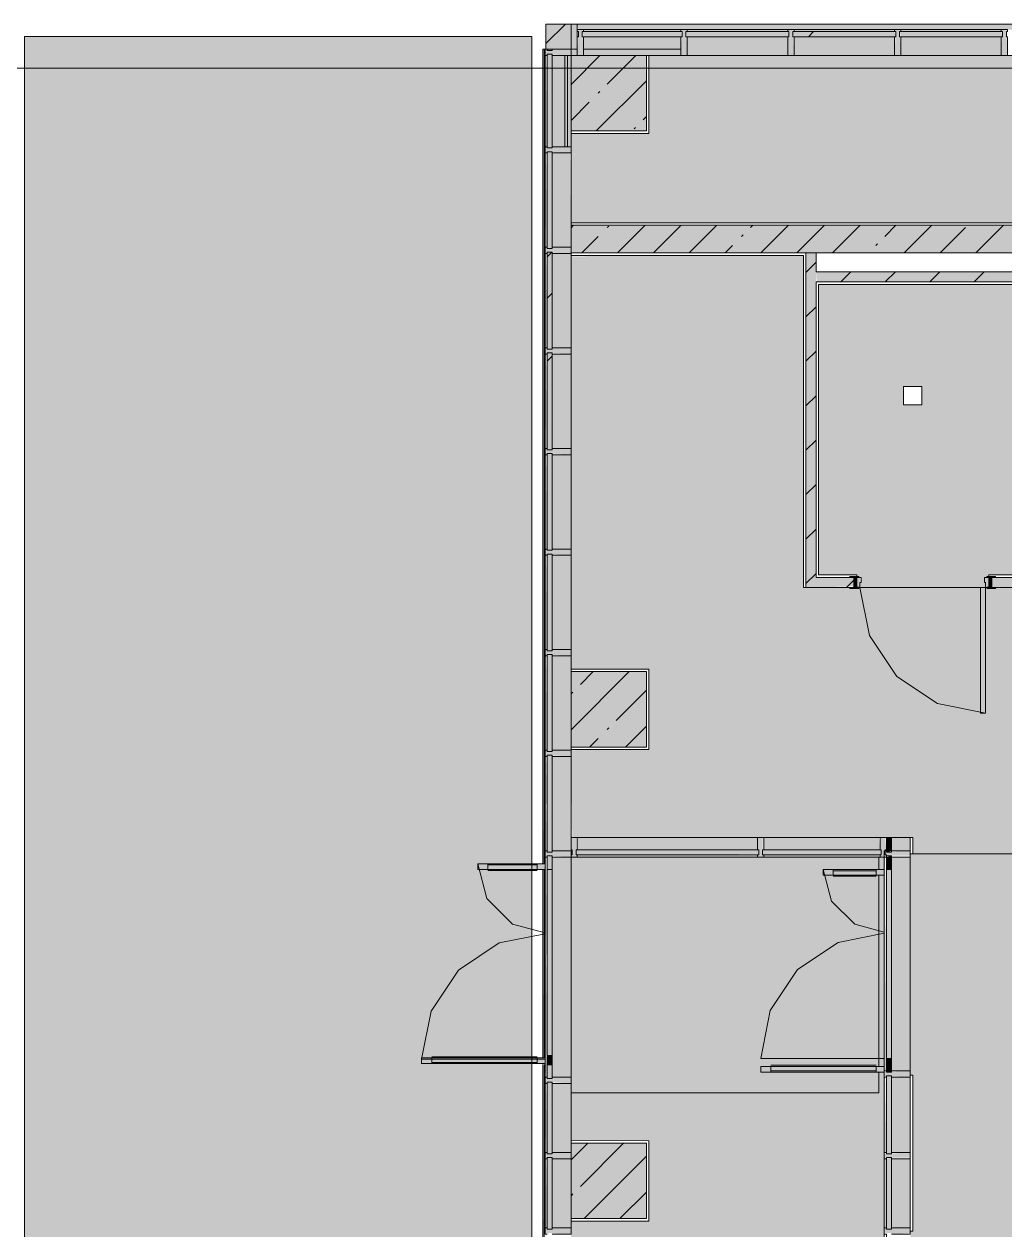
# Model space of a CAD drawing. Header units: millimetres. Extents: x -3817 to 677485, y -22715 to 103890.
# Drawn here: x 2258.9 to 2320.3, y -19464 to -19388.5 of the extents above; entities that cross this region are included whole.
import ezdxf

# ---------------------------------------------------------------- set-up
doc = ezdxf.new("R2010")
doc.units = ezdxf.units.MM
doc.layers.add('PDF _Геометрия', color=7, linetype='Continuous', true_color=0x1d1d1d)
doc.layers.add('PDF _Сплошная заливка', color=7, linetype='Continuous', true_color=0xffffff)

msp = doc.modelspace()

# ---------------------------------------------------------------- hatches: boundary and pattern name
at = {"layer": 'PDF _Сплошная заливка', "transparency": 33554559}
for points in [[(2291.973, -19390.101), (2293.145, -19390.101), (2293.145, -19388.526), (2291.57, -19388.526), (2291.579, -19390.101), (2291.964, -19390.101)], [(2293.932, -19390.495), (2293.854, -19388.865), (2293.539, -19388.865), (2293.617, -19388.999), (2293.539, -19390.495)], [(2300.113, -19389.314), (2300.034, -19388.999), (2293.854, -19388.999), (2293.932, -19389.314), (2300.034, -19389.314)], [(2300.034, -19390.495), (2300.428, -19390.495), (2300.349, -19388.865), (2300.034, -19388.865), (2300.113, -19388.999), (2300.034, -19390.101)], [(2306.727, -19389.314), (2306.806, -19389.314), (2306.727, -19388.999), (2300.349, -19388.999), (2300.428, -19389.314)], [(2306.727, -19390.495), (2307.121, -19390.495), (2307.042, -19388.865), (2306.727, -19388.865), (2306.806, -19388.999), (2306.727, -19390.101)], [(2307.338, -19389.314), (2313.498, -19389.314), (2313.42, -19388.999), (2307.042, -19388.999), (2307.121, -19389.314)], [(2313.813, -19390.495), (2313.735, -19388.865), (2313.42, -19388.865), (2313.498, -19388.999), (2313.42, -19390.495)], [(2320.112, -19389.314), (2320.191, -19389.314), (2320.112, -19388.999), (2313.735, -19388.999), (2313.813, -19389.314)], [(2320.112, -19390.495), (2320.506, -19390.495), (2320.427, -19388.865), (2320.112, -19388.865), (2320.191, -19388.999), (2320.112, -19390.101)], [(2300.034, -19390.101), (2300.034, -19389.314), (2293.932, -19389.344), (2293.932, -19390.101), (2299.206, -19390.101)], [(2292.917, -19390.494), (2293.154, -19390.494), (2293.139, -19390.101), (2291.524, -19390.1), (2291.579, -19390.461), (2291.776, -19390.415), (2292.76, -19390.494)], [(2291.579, -19396.202), (2291.658, -19396.202), (2291.579, -19390.494), (2291.524, -19390.494), (2291.524, -19396.202)], [(2291.776, -19396.281), (2291.973, -19396.202), (2291.964, -19390.415), (2291.658, -19390.415), (2291.658, -19396.281)], [(2292.721, -19396.202), (2292.76, -19396.202), (2292.721, -19390.494), (2291.973, -19390.494), (2291.973, -19396.202)], [(2292.76, -19396.202), (2292.917, -19396.202), (2292.917, -19390.494), (2292.76, -19390.494), (2292.76, -19395.376)], [(2368.969, -19409.707), (2368.969, -19400.481), (2366.537, -19399.077), (2366.695, -19398.804), (2368.969, -19400.117), (2368.969, -19390.495), (2337.632, -19390.495), (2337.632, -19395.219), (2332.907, -19395.219), (2332.907, -19390.495), (2298.027, -19390.495), (2298.027, -19395.376), (2293.145, -19395.376), (2293.154, -19400.967), (2337.632, -19400.967), (2337.632, -19409.707), (2368.024, -19409.707)], [(2292.76, -19396.596), (2293.154, -19396.596), (2293.092, -19396.202), (2291.524, -19396.202), (2291.579, -19396.563), (2291.776, -19396.517), (2292.721, -19396.596)], [(2291.973, -19402.58), (2291.964, -19396.517), (2291.658, -19396.517), (2291.658, -19402.58), (2291.964, -19402.58)], [(2307.711, -19402.856), (2337.632, -19402.856), (2337.632, -19401.124), (2293.145, -19401.124), (2293.145, -19402.856), (2307.338, -19402.856)], [(2292.721, -19402.895), (2293.145, -19402.856), (2293.145, -19402.501), (2291.524, -19402.501), (2291.579, -19402.862), (2291.776, -19402.816), (2291.973, -19402.895)], [(2291.973, -19408.879), (2291.964, -19402.816), (2291.658, -19402.816), (2291.658, -19408.879), (2291.964, -19408.879)], [(2329.364, -19440.493), (2331.175, -19440.493), (2331.175, -19423.803), (2319.128, -19423.803), (2319.128, -19431.677), (2318.813, -19431.677), (2318.813, -19423.803), (2307.711, -19423.803), (2307.711, -19403.014), (2293.154, -19403.061), (2293.154, -19428.918), (2298.027, -19428.918), (2298.027, -19433.958), (2293.154, -19433.996), (2293.224, -19439.454), (2314.561, -19439.454), (2314.561, -19440.493), (2327.951, -19440.493)], [(2323.601, -19404.667), (2327.947, -19404.667), (2327.947, -19404.037), (2308.499, -19404.037), (2308.545, -19404.667), (2315.136, -19404.667)], [(2291.524, -19409.194), (2291.776, -19409.115), (2293.154, -19409.194), (2293.145, -19408.8), (2291.524, -19408.8)], [(2291.964, -19415.178), (2291.973, -19415.099), (2291.964, -19409.115), (2291.658, -19409.115), (2291.658, -19415.178), (2291.776, -19415.178)], [(2291.524, -19415.493), (2291.776, -19415.414), (2293.154, -19415.493), (2293.145, -19415.099), (2291.524, -19415.099)], [(2291.658, -19421.477), (2291.973, -19421.477), (2291.964, -19415.414), (2291.658, -19415.414), (2291.658, -19420.274)], [(2291.524, -19421.792), (2291.776, -19421.713), (2293.154, -19421.792), (2293.145, -19421.398), (2291.524, -19421.398)], [(2291.964, -19427.776), (2291.973, -19427.776), (2291.964, -19421.713), (2291.658, -19421.713), (2291.658, -19427.776), (2291.776, -19427.776)], [(2291.524, -19428.091), (2291.776, -19428.012), (2293.154, -19428.091), (2293.145, -19427.697), (2291.524, -19427.697)], [(2291.658, -19434.075), (2291.973, -19434.075), (2291.964, -19428.012), (2291.658, -19428.012), (2291.658, -19428.623)], [(2297.869, -19433.8), (2297.869, -19429.076), (2293.145, -19429.076), (2293.145, -19433.8), (2295.856, -19433.8)], [(2291.524, -19434.39), (2291.776, -19434.311), (2293.154, -19434.39), (2293.145, -19433.996), (2291.524, -19433.996)], [(2291.658, -19440.374), (2291.973, -19440.374), (2291.964, -19434.311), (2291.658, -19434.311), (2291.658, -19436.972)], [(2293.46, -19440.69), (2293.539, -19440.69), (2293.46, -19440.493), (2293.46, -19439.454), (2293.145, -19439.454), (2293.154, -19440.69)], [(2295.52, -19440.241), (2304.837, -19440.241), (2304.837, -19439.454), (2293.539, -19439.454), (2293.539, -19440.241), (2295.14, -19440.241)], [(2304.916, -19440.69), (2305.231, -19440.69), (2305.152, -19440.493), (2305.152, -19439.454), (2304.837, -19439.454), (2304.837, -19440.69)], [(2307.711, -19440.241), (2312.514, -19440.241), (2312.441, -19439.454), (2305.231, -19439.454), (2305.231, -19440.241), (2307.338, -19440.241)], [(2313.036, -19440.375), (2313.223, -19440.296), (2313.223, -19439.454), (2312.908, -19439.454), (2312.908, -19440.375)], [(2293.154, -19440.689), (2293.145, -19440.295), (2291.524, -19440.295), (2291.579, -19440.656), (2291.776, -19440.61), (2293.145, -19440.689)], [(2299.206, -19440.556), (2304.916, -19440.493), (2304.837, -19440.241), (2293.46, -19440.241), (2293.46, -19440.556), (2295.504, -19440.556)], [(2295.14, -19440.69), (2304.837, -19440.69), (2304.837, -19440.556), (2293.539, -19440.556), (2293.539, -19440.69)], [(2312.441, -19440.556), (2312.593, -19440.493), (2312.514, -19440.241), (2305.152, -19440.241), (2305.152, -19440.556), (2312.36, -19440.556)], [(2312.774, -19440.69), (2312.874, -19440.631), (2312.908, -19440.611), (2314.404, -19440.611), (2314.404, -19440.296), (2312.829, -19440.375), (2312.774, -19440.556)], [(2312.774, -19483.483), (2312.774, -19477.775), (2308.971, -19477.696), (2308.971, -19477.421), (2312.774, -19477.421), (2312.774, -19465.437), (2305.003, -19465.437), (2305.003, -19465.083), (2312.774, -19465.083), (2312.774, -19454.154), (2305.034, -19454.154), (2305.034, -19453.8), (2312.774, -19453.8), (2312.774, -19441.816), (2308.94, -19441.816), (2308.94, -19441.461), (2312.774, -19441.461), (2312.774, -19440.69), (2293.154, -19440.722), (2297.202, -19455.453), (2293.154, -19455.453), (2293.154, -19458.442), (2298.027, -19458.451), (2298.027, -19463.484), (2293.154, -19463.484), (2293.154, -19464.075), (2297.882, -19464.075), (2294.231, -19479.035), (2293.154, -19479.035), (2293.145, -19483.483), (2307.338, -19483.483)], [(2314.404, -19454.469), (2314.404, -19454.075), (2312.774, -19454.154), (2312.829, -19454.436), (2312.908, -19454.39), (2314.363, -19454.469)], [(2291.524, -19454.862), (2291.776, -19454.783), (2293.154, -19454.862), (2293.145, -19454.468), (2291.524, -19454.468)], [(2291.964, -19459.271), (2291.973, -19459.192), (2291.964, -19454.783), (2291.658, -19454.783), (2291.658, -19459.271), (2291.776, -19459.271)], [(2297.869, -19463.327), (2297.869, -19458.602), (2293.145, -19458.602), (2293.145, -19463.327), (2294.316, -19463.327)], [(2292.721, -19459.586), (2293.145, -19459.585), (2293.145, -19459.192), (2291.524, -19459.192), (2291.579, -19459.553), (2291.776, -19459.507), (2291.973, -19459.586)], [(2312.774, -19459.587), (2312.908, -19459.508), (2314.404, -19459.508), (2314.404, -19459.193), (2312.774, -19459.272), (2312.774, -19459.508)], [(2291.658, -19463.995), (2291.973, -19463.995), (2291.964, -19459.507), (2291.658, -19459.507), (2291.658, -19462.019)], [(2292.917, -19464.31), (2293.154, -19464.31), (2293.145, -19463.916), (2291.524, -19463.916), (2291.579, -19464.278), (2291.815, -19464.231), (2292.721, -19464.31)], [(2313.223, -19464.311), (2314.404, -19464.232), (2314.404, -19463.917), (2312.774, -19463.917), (2312.849, -19464.267), (2312.908, -19464.232), (2313.223, -19464.232)]]:
    msp.add_hatch(color=256, dxfattribs=at).paths.add_polyline_path(points)
h = msp.add_hatch(color=256, dxfattribs=at)
h.paths.add_polyline_path([(2368.969, -19390.101), (2369.126, -19390.101), (2369.126, -19388.526), (2367.16, -19388.526), (2367.16, -19390.101)], flags=0)
h.paths.add_polyline_path([(2293.149, -19390.101), (2293.539, -19390.101), (2293.539, -19388.526), (2293.145, -19388.526), (2293.145, -19390.101)], flags=0)
h = msp.add_hatch(color=256, dxfattribs=at)
h.paths.add_polyline_path([(2327.199, -19388.865), (2367.16, -19388.865), (2367.081, -19388.526), (2293.539, -19388.526), (2293.617, -19388.865), (2327.12, -19388.865)], flags=0)
h.paths.add_polyline_path([(2327.12, -19388.999), (2327.199, -19388.999), (2327.199, -19388.865)], flags=0)
h.paths.add_polyline_path([(2333.813, -19388.999), (2333.891, -19388.999), (2333.891, -19388.865)], flags=0)
h.paths.add_polyline_path([(2340.505, -19388.999), (2340.584, -19388.999), (2340.584, -19388.865)], flags=0)
h.paths.add_polyline_path([(2307.042, -19388.999), (2307.121, -19388.999), (2307.121, -19388.865)], flags=0)
h.paths.add_polyline_path([(2300.349, -19388.999), (2300.428, -19388.999), (2300.428, -19388.865)], flags=0)
at = {"layer": 'PDF _Сплошная заливка', "true_color": 0x383e42, "transparency": 33554559}
for points in [[(2307.338, -19388.999), (2313.42, -19388.999), (2313.42, -19388.865), (2307.121, -19388.865), (2307.121, -19388.999)], [(2300.428, -19390.495), (2306.727, -19390.495), (2306.727, -19389.314), (2300.428, -19389.314), (2300.428, -19390.101)], [(2307.338, -19390.495), (2313.42, -19390.495), (2313.42, -19389.314), (2307.121, -19389.314), (2307.121, -19390.495)], [(2313.813, -19390.495), (2320.112, -19390.495), (2320.112, -19389.314), (2313.813, -19389.314), (2313.813, -19390.101)], [(2293.145, -19402.501), (2293.088, -19396.596), (2291.973, -19396.596), (2291.973, -19402.501), (2293.048, -19402.501)], [(2291.579, -19408.8), (2291.658, -19408.8), (2291.579, -19402.895), (2291.524, -19402.895), (2291.524, -19408.8)], [(2292.917, -19408.8), (2293.154, -19408.8), (2293.122, -19402.895), (2291.973, -19402.895), (2291.973, -19408.8), (2292.721, -19408.8)], [(2291.579, -19421.398), (2291.658, -19421.398), (2291.579, -19415.493), (2291.524, -19415.493), (2291.524, -19421.398)], [(2292.917, -19421.398), (2293.154, -19421.398), (2293.145, -19415.493), (2291.973, -19415.493), (2291.973, -19421.398), (2292.721, -19421.398)], [(2291.579, -19427.697), (2291.658, -19427.697), (2291.579, -19421.792), (2291.524, -19421.792), (2291.524, -19427.697)], [(2291.973, -19427.697), (2293.154, -19427.697), (2293.145, -19421.792), (2291.973, -19421.792), (2291.973, -19423.803)], [(2291.579, -19433.996), (2291.658, -19433.996), (2291.579, -19428.091), (2291.524, -19428.091), (2291.524, -19433.996)], [(2293.154, -19433.996), (2293.145, -19428.091), (2291.973, -19428.091), (2291.973, -19433.996), (2293.145, -19433.996)], [(2291.579, -19437.342), (2291.658, -19437.342), (2291.579, -19434.39), (2291.524, -19434.39), (2291.524, -19437.342)], [(2292.917, -19437.342), (2293.154, -19437.342), (2293.145, -19434.39), (2291.973, -19434.39), (2291.973, -19437.342), (2292.721, -19437.342)], [(2293.145, -19440.295), (2293.145, -19440.241), (2293.145, -19437.342), (2291.973, -19437.342), (2291.973, -19440.295), (2292.917, -19440.295)], [(2292.917, -19446.791), (2293.154, -19446.791), (2293.145, -19440.689), (2291.973, -19440.69), (2291.973, -19446.791), (2292.721, -19446.791)], [(2312.774, -19454.075), (2312.908, -19454.075), (2312.829, -19440.69), (2312.774, -19440.69), (2312.774, -19453.8)], [(2291.658, -19446.791), (2291.973, -19446.791), (2291.964, -19441.46), (2291.658, -19441.46), (2291.658, -19445.321)], [(2312.908, -19453.303), (2313.223, -19453.303), (2313.223, -19441.461), (2312.908, -19441.461), (2312.908, -19445.321)], [(2291.579, -19453.09), (2291.658, -19453.09), (2291.579, -19446.791), (2291.524, -19446.791), (2291.524, -19453.09)], [(2293.145, -19453.09), (2293.154, -19453.09), (2293.145, -19446.791), (2291.973, -19446.791), (2291.973, -19453.09), (2292.917, -19453.09)], [(2291.658, -19453.696), (2291.973, -19453.67), (2291.964, -19453.09), (2291.658, -19453.09), (2291.658, -19453.67)], [(2292.917, -19454.468), (2293.154, -19454.468), (2293.145, -19453.09), (2291.973, -19453.09), (2291.973, -19454.468), (2292.721, -19454.468)], [(2293.145, -19459.192), (2293.145, -19454.862), (2291.973, -19454.862), (2291.973, -19459.192), (2292.917, -19459.192)], [(2313.223, -19459.193), (2314.404, -19459.193), (2314.363, -19454.469), (2313.223, -19454.469), (2313.223, -19458.378)], [(2291.579, -19463.916), (2291.658, -19463.916), (2291.579, -19459.586), (2291.524, -19459.586), (2291.524, -19463.916)], [(2293.145, -19463.916), (2293.154, -19463.916), (2293.145, -19459.586), (2291.973, -19459.586), (2291.973, -19463.916), (2292.917, -19463.916)], [(2312.804, -19463.917), (2312.908, -19463.917), (2312.908, -19459.587), (2312.774, -19459.587), (2312.774, -19463.917)]]:
    msp.add_hatch(color=250, dxfattribs=at).paths.add_polyline_path(points)
at = {"layer": 'PDF _Сплошная заливка', "true_color": 0xd9d9d9, "transparency": 33554559}
msp.add_hatch(color=254, dxfattribs=at).paths.add_polyline_path([(2258.894, -19482.775), (2290.697, -19482.775), (2290.697, -19477.317), (2287.138, -19477.317), (2287.138, -19476.963), (2290.697, -19476.963), (2290.697, -19465.153), (2283.626, -19465.153), (2283.626, -19464.798), (2290.697, -19464.798), (2290.697, -19453.625), (2283.784, -19453.625), (2283.784, -19453.271), (2290.697, -19453.271), (2290.697, -19441.46), (2287.296, -19441.46), (2287.296, -19441.106), (2290.697, -19441.106), (2290.697, -19389.298), (2258.894, -19389.298), (2258.894, -19470.367)])
at = {"layer": 'PDF _Сплошная заливка', "transparency": 33554559}
h = msp.add_hatch(color=256, dxfattribs=at)
h.paths.add_polyline_path([(2274.811, -19543.403), (2284.352, -19543.338), (2284.352, -19542.773), (2284.627, -19542.773), (2284.627, -19541.607), (2284.745, -19541.607), (2284.745, -19541.513), (2326.293, -19541.502), (2327.789, -19538.911), (2328.062, -19539.069), (2326.651, -19541.513), (2385.11, -19541.513), (2385.11, -19533.797), (2385.425, -19533.797), (2385.425, -19541.513), (2406.212, -19541.513), (2406.212, -19534.584), (2406.527, -19534.584), (2406.527, -19541.513), (2419.072, -19541.513), (2419.072, -19532.616), (2419.205, -19532.694), (2420.308, -19532.694), (2420.308, -19541.513), (2420.463, -19541.513), (2420.463, -19518.207), (2420.308, -19518.207), (2420.308, -19518.443), (2419.072, -19518.364), (2419.072, -19518.207), (2368.969, -19518.207), (2368.969, -19488.916), (2368.182, -19488.916), (2368.182, -19483.247), (2373.851, -19483.247), (2373.851, -19484.035), (2379.323, -19484.035), (2379.323, -19483.877), (2379.913, -19483.877), (2379.913, -19484.035), (2388.575, -19484.035), (2388.653, -19483.877), (2389.165, -19483.877), (2389.165, -19484.035), (2419.715, -19484.035), (2419.789, -19483.775), (2420.306, -19483.775), (2420.306, -19484.035), (2420.463, -19484.035), (2420.463, -19508.601), (2421.41, -19508.601), (2421.489, -19508.916), (2437.945, -19508.916), (2437.945, -19508.601), (2438.888, -19508.601), (2438.888, -19489.074), (2433.534, -19489.074), (2433.494, -19390.495), (2420.859, -19390.51), (2420.847, -19395.296), (2408.655, -19395.296), (2408.655, -19396.951), (2403.615, -19396.951), (2403.615, -19395.274), (2403.529, -19395.345), (2403.482, -19395.502), (2379.996, -19395.502), (2379.917, -19409.803), (2377.551, -19409.803), (2377.551, -19409.707), (2337.797, -19409.707), (2337.789, -19412.549), (2333.065, -19412.549), (2333.065, -19428.918), (2337.789, -19428.918), (2337.789, -19440.493), (2314.404, -19440.493), (2314.404, -19454.351), (2314.561, -19454.351), (2314.561, -19464.114), (2314.404, -19464.114), (2314.404, -19477.814), (2314.561, -19477.814), (2314.561, -19505.058), (2314.404, -19505.058), (2314.404, -19511.829), (2321.49, -19511.829), (2321.49, -19512.144), (2314.467, -19512.223), (2314.467, -19512.538), (2314.561, -19512.538), (2314.561, -19518.207), (2288.98, -19518.207), (2288.98, -19514.27), (2275.594, -19514.27), (2275.594, -19518.207), (2262.201, -19518.207), (2262.201, -19536.789), (2271.335, -19536.789), (2271.335, -19541.513), (2273.328, -19541.513), (2273.368, -19541.607), (2273.447, -19541.67), (2273.447, -19542.773), (2273.801, -19542.773), (2273.722, -19543.009), (2273.801, -19543.403), (2274.126, -19543.403)], flags=0)
h.paths.add_polyline_path([(2419.205, -19541.355), (2419.205, -19541.277), (2419.072, -19541.277)], flags=0)
h.paths.add_polyline_path([(2436.842, -19510.176), (2436.842, -19510.152), (2422.473, -19510.176), (2422.512, -19510.333), (2436.488, -19510.333), (2436.488, -19510.176)], flags=0)
h.paths.add_polyline_path([(2438.888, -19510.333), (2438.848, -19510.176), (2436.842, -19510.176), (2436.842, -19510.333), (2437.945, -19510.333)], flags=0)
h.paths.add_polyline_path([(2421.41, -19510.152), (2421.489, -19510.018), (2421.41, -19510.123)], flags=0)
h.paths.add_polyline_path([(2422.119, -19510.333), (2422.119, -19510.152), (2420.463, -19510.176), (2420.463, -19510.333), (2421.922, -19510.333)], flags=0)
h.paths.add_polyline_path([(2421.804, -19510.152), (2421.804, -19510.018), (2421.725, -19510.018), (2421.794, -19510.136)], flags=0)
h.paths.add_polyline_path([(2437.551, -19510.152), (2437.551, -19510.018), (2437.472, -19510.018)], flags=0)
h.paths.add_polyline_path([(2337.178, -19482.94), (2335.918, -19482.891), (2335.918, -19481.141), (2334.69, -19480.86), (2334.758, -19480.712), (2334.886, -19480.725), (2335.918, -19480.83), (2335.918, -19480.736), (2337.772, -19480.736), (2337.852, -19476.691), (2338.001, -19476.691), (2338.001, -19480.736), (2339.855, -19480.804), (2339.855, -19482.94), (2338.595, -19482.94)], flags=0)
h.paths.add_polyline_path([(2337.914, -19476.127), (2337.772, -19476.127), (2337.71, -19472.082), (2335.918, -19472.019), (2335.918, -19471.908), (2334.703, -19472.047), (2334.728, -19471.89), (2335.918, -19471.677), (2335.918, -19469.878), (2339.855, -19469.878), (2339.855, -19472.082), (2338.001, -19472.082), (2337.946, -19476.127), (2337.917, -19476.127)], flags=0)
h.paths.add_polyline_path([(2369.126, -19464.429), (2368.024, -19464.429), (2368.024, -19457.5), (2374.953, -19457.5), (2374.953, -19464.429)], flags=0)
h.paths.add_polyline_path([(2376.095, -19448.306), (2376.095, -19440.038), (2376.685, -19440.038), (2376.685, -19448.306)], flags=0)
h.paths.add_polyline_path([(2376.095, -19439.487), (2376.147, -19431.22), (2376.685, -19431.22), (2376.685, -19439.487)], flags=0)
h.paths.add_polyline_path([(2369.126, -19434.903), (2368.024, -19434.903), (2368.024, -19427.974), (2374.953, -19427.974), (2374.953, -19434.903)], flags=0)
h.paths.add_polyline_path([(2376.095, -19430.826), (2376.147, -19422.559), (2376.685, -19422.559), (2376.685, -19430.826), (2376.147, -19430.826)], flags=0)
h.paths.add_polyline_path([(2376.659, -19420.13), (2376.147, -19419.835), (2380.282, -19412.676), (2380.793, -19412.971), (2377.555, -19418.578)], flags=0)
h.paths.add_polyline_path([(2377.551, -19409.646), (2377.555, -19409.646), (2377.551, -19409.549)], flags=0)
h.paths.add_polyline_path([(2420.463, -19395.485), (2408.741, -19395.485), (2408.741, -19395.328), (2420.859, -19395.328), (2420.846, -19395.485)], flags=0)
h = msp.add_hatch(color=256, dxfattribs=at)
h.paths.add_polyline_path([(2560.143, -19604.251), (2560.301, -19604.251), (2560.301, -19602.928), (2560.143, -19602.928), (2560.143, -19603.951)], flags=0)
h.paths.add_polyline_path([(2292.279, -19482.948), (2292.279, -19482.947), (2291.973, -19482.948)], flags=0)
h.paths.add_polyline_path([(2293.539, -19390.495), (2293.539, -19390.101), (2293.154, -19390.179), (2293.145, -19390.494), (2293.154, -19390.495)], flags=0)
h.paths.add_polyline_path([(2369.126, -19390.495), (2369.126, -19390.101), (2367.16, -19390.101), (2367.16, -19390.495), (2368.969, -19390.495)], flags=0)
h.paths.add_polyline_path([(2366.766, -19390.495), (2366.766, -19390.101), (2360.664, -19390.101), (2360.664, -19390.495), (2364.258, -19390.495)], flags=0)
h.paths.add_polyline_path([(2353.972, -19390.495), (2360.271, -19390.495), (2360.271, -19390.101), (2353.972, -19390.101), (2353.972, -19390.263)], flags=0)
h.paths.add_polyline_path([(2350.033, -19390.495), (2350.033, -19390.101), (2347.277, -19390.16), (2347.277, -19390.495), (2347.995, -19390.495)], flags=0)
h.paths.add_polyline_path([(2297.869, -19390.495), (2300.034, -19390.495), (2300.034, -19390.101), (2293.932, -19390.101), (2293.932, -19390.495)], flags=0)
h.paths.add_polyline_path([(2346.883, -19390.495), (2346.883, -19390.101), (2340.584, -19390.101), (2340.584, -19390.495)], flags=0)
h.paths.add_polyline_path([(2333.498, -19390.495), (2333.498, -19390.101), (2327.199, -19390.101), (2327.199, -19390.495), (2332.907, -19390.495)], flags=0)
h = msp.add_hatch(color=256, dxfattribs=at)
h.paths.add_polyline_path([(2292.917, -19478.483), (2293.145, -19478.404), (2293.145, -19478.089), (2292.917, -19478.168), (2292.917, -19478.404)], flags=0)
h.paths.add_polyline_path([(2293.145, -19396.202), (2293.145, -19390.495), (2292.917, -19390.495), (2292.917, -19396.202), (2293.092, -19396.202)], flags=0)
h = msp.add_hatch(color=256, dxfattribs=at)
h.paths.add_polyline_path([(2313.987, -19423.803), (2319.128, -19423.785), (2319.207, -19423.11), (2319.325, -19423.11), (2319.325, -19423.016), (2327.789, -19423.016), (2327.789, -19411.033), (2323.992, -19408.84), (2324.149, -19408.568), (2327.789, -19410.669), (2327.789, -19404.825), (2308.656, -19404.825), (2308.656, -19423.016), (2311.058, -19423.016), (2311.058, -19423.11), (2311.333, -19423.173), (2311.254, -19423.803), (2311.333, -19423.803)], flags=0)
h.paths.add_polyline_path([(2313.987, -19412.368), (2313.987, -19411.218), (2315.136, -19411.218), (2315.136, -19412.368)], flags=0)
h = msp.add_hatch(color=256, dxfattribs=at)
h.paths.add_polyline_path([(2327.789, -19423.803), (2331.333, -19423.803), (2331.333, -19423.173), (2319.522, -19423.173), (2319.522, -19423.803), (2323.601, -19423.803)], flags=0)
h.paths.add_polyline_path([(2308.499, -19423.803), (2310.861, -19423.732), (2310.861, -19423.173), (2308.499, -19423.173), (2308.499, -19423.388)], flags=0)
at = {"layer": 'PDF _Сплошная заливка', "true_color": 0xe2e2e2, "transparency": 33554559}
h = msp.add_hatch(color=254, dxfattribs=at)
h.paths.add_polyline_path([(2319.325, -19423.803), (2319.325, -19423.173), (2319.049, -19423.173), (2319.128, -19423.803)], flags=0)
h.paths.add_polyline_path([(2311.254, -19423.803), (2311.254, -19423.173), (2311.058, -19423.173), (2311.058, -19423.803), (2311.176, -19423.803)], flags=0)
at = {"layer": 'PDF _Сплошная заливка', "transparency": 33554559}
h = msp.add_hatch(color=256, dxfattribs=at)
h.paths.add_polyline_path([(2312.593, -19440.69), (2312.774, -19440.69), (2312.829, -19440.241), (2312.908, -19440.241), (2312.829, -19439.454), (2312.514, -19439.454), (2312.514, -19440.69)], flags=0)
h.paths.add_polyline_path([(2312.908, -19440.69), (2312.829, -19440.56), (2312.829, -19440.69)], flags=0)
h = msp.add_hatch(color=256, dxfattribs=at)
h.paths.add_polyline_path([(2293.496, -19479.035), (2294.231, -19479.035), (2297.882, -19464.075), (2293.154, -19464.075), (2293.154, -19479.035)], flags=0)
h.paths.add_polyline_path([(2293.154, -19455.453), (2297.202, -19455.453), (2293.154, -19440.722), (2293.154, -19455.446)], flags=0)
h.paths.add_polyline_path([(2293.154, -19440.675), (2293.224, -19440.493), (2293.154, -19440.556), (2293.154, -19440.61)], flags=0)
at = {"layer": 'PDF _Сплошная заливка', "true_color": 0xe2e2e2, "transparency": 33554559}
for points in [[(2291.524, -19441.46), (2291.461, -19441.106), (2287.296, -19441.106), (2287.296, -19441.46), (2291.461, -19441.46)], [(2291.524, -19453.625), (2291.461, -19453.271), (2283.784, -19453.271), (2283.784, -19453.625), (2291.461, -19453.625)]]:
    msp.add_hatch(color=254, dxfattribs=at).paths.add_polyline_path(points)
at = {"layer": 'PDF _Сплошная заливка', "transparency": 33554559}
h = msp.add_hatch(color=256, dxfattribs=at)
h.paths.add_polyline_path([(2291.964, -19454.547), (2291.973, -19454.468), (2291.964, -19453.696), (2291.658, -19453.696), (2291.658, -19454.547), (2291.776, -19454.547)], flags=0)
h.paths.add_polyline_path([(2291.776, -19441.46), (2291.973, -19441.46), (2291.964, -19440.61), (2291.658, -19440.689), (2291.658, -19441.46)], flags=0)
at = {"layer": 'PDF _Сплошная заливка', "true_color": 0xe2e2e2, "transparency": 33554559}
h = msp.add_hatch(color=254, dxfattribs=at)
h.paths.add_polyline_path([(2312.774, -19454.075), (2312.774, -19453.8), (2305.034, -19453.8), (2305.034, -19454.154), (2312.774, -19454.154)], flags=0)
h.paths.add_polyline_path([(2312.908, -19454.154), (2312.829, -19454.075), (2312.858, -19454.124)], flags=0)

# ---------------------------------------------------------------- linework, layer by layer
at = {"layer": 'PDF _Геометрия', "color": 7, "lineweight": 9}
for points in [[(2291.57, -19389.75), (2292.794, -19388.526)], [(2293.539, -19389.314), (2293.539, -19388.526), (2293.145, -19388.526), (2293.145, -19390.101), (2293.539, -19390.101), (2293.539, -19388.526), (2367.16, -19388.526), (2367.16, -19389.314)], [(2293.932, -19388.999), (2293.932, -19388.865), (2293.932, -19388.999)], [(2300.034, -19388.999), (2300.034, -19388.865), (2300.034, -19388.999), (2293.932, -19388.999)], [(2300.428, -19388.999), (2300.428, -19388.865), (2300.428, -19388.999)], [(2306.727, -19388.999), (2306.727, -19388.865), (2306.727, -19388.999), (2300.428, -19388.999)], [(2307.121, -19388.999), (2307.121, -19388.865), (2307.121, -19388.999)], [(2313.42, -19388.999), (2313.42, -19388.865), (2313.42, -19388.999), (2307.121, -19388.999)], [(2308.034, -19389.314), (2308.349, -19388.999)], [(2313.813, -19388.999), (2313.813, -19388.865), (2313.813, -19388.999)], [(2320.112, -19388.999), (2320.112, -19388.865), (2320.112, -19388.999), (2313.813, -19388.999)], [(2291.382, -19390.1), (2291.382, -19441.106), (2291.382, -19390.1), (2291.461, -19390.1), (2291.461, -19441.106), (2291.461, -19390.1)], [(2291.461, -19390.1), (2291.57, -19390.1), (2291.461, -19390.1)], [(2291.524, -19390.1), (2291.524, -19390.494), (2291.658, -19390.494), (2291.658, -19390.415), (2291.973, -19390.415), (2291.973, -19390.494), (2293.154, -19390.494), (2293.154, -19390.1)], [(2291.973, -19390.1), (2291.973, -19390.179), (2291.658, -19390.179), (2291.658, -19390.1)], [(2292.917, -19390.478), (2292.917, -19396.218)], [(2292.917, -19390.495), (2293.145, -19390.495), (2293.145, -19396.204)], [(2293.145, -19392.307), (2294.957, -19390.495)], [(2295.413, -19392.283), (2297.202, -19390.495)], [(2306.727, -19390.495), (2300.428, -19390.495)], [(2313.42, -19390.495), (2307.121, -19390.495)], [(2320.112, -19390.495), (2313.813, -19390.495)], [(2294.723, -19395.219), (2297.869, -19392.073)], [(2294.852, -19392.844), (2294.946, -19392.751)], [(2293.145, -19394.552), (2294.291, -19393.406)], [(2297.658, -19394.528), (2297.869, -19394.318)], [(2297.097, -19395.089), (2297.191, -19394.996)], [(2293.145, -19402.501), (2291.973, -19402.501), (2291.973, -19396.596), (2293.154, -19396.596), (2293.154, -19401.125), (2293.154, -19396.596)], [(2293.145, -19401.287), (2293.307, -19401.124)], [(2336.057, -19433.8), (2336.057, -19438.761), (2332.907, -19438.761), (2332.907, -19423.803), (2332.907, -19412.384), (2337.632, -19412.384), (2337.632, -19410.809), (2337.632, -19402.856), (2337.632, -19401.124), (2293.145, -19401.124), (2293.145, -19402.856), (2307.869, -19402.856), (2307.869, -19423.803), (2308.499, -19423.803), (2310.625, -19423.803)], [(2295.413, -19401.263), (2295.507, -19401.17)], [(2296.065, -19402.856), (2297.797, -19401.124)], [(2298.31, -19402.856), (2300.042, -19401.124)], [(2300.555, -19402.856), (2302.287, -19401.124)], [(2304.393, -19401.263), (2304.532, -19401.124)], [(2305.045, -19402.856), (2306.777, -19401.124)], [(2307.29, -19402.856), (2309.022, -19401.124)], [(2309.535, -19402.856), (2311.267, -19401.124)], [(2312.812, -19401.824), (2313.512, -19401.124)], [(2314.025, -19402.856), (2315.757, -19401.124)], [(2316.27, -19402.856), (2317.863, -19401.263)], [(2318.515, -19402.856), (2320.247, -19401.124)], [(2293.82, -19402.856), (2294.852, -19401.824)], [(2303.832, -19401.824), (2303.926, -19401.731)], [(2291.658, -19403.104), (2291.946, -19402.816)], [(2302.8, -19402.856), (2303.271, -19402.386)], [(2312.251, -19402.386), (2312.344, -19402.292)], [(2293.154, -19408.8), (2293.154, -19402.895)], [(2307.869, -19404.073), (2308.499, -19403.444)], [(2310.059, -19404.667), (2310.688, -19404.037)], [(2312.842, -19404.667), (2313.472, -19404.037)], [(2315.626, -19404.667), (2316.256, -19404.037)], [(2318.41, -19404.667), (2319.04, -19404.037)], [(2310.625, -19423.173), (2308.499, -19423.173), (2308.499, -19404.667), (2327.947, -19404.667), (2327.947, -19406.478), (2327.947, -19410.76)], [(2291.658, -19405.69), (2291.973, -19405.375)], [(2307.869, -19406.857), (2308.499, -19406.227)], [(2319.758, -19423.803), (2331.333, -19423.803), (2331.333, -19423.173), (2328.577, -19423.173), (2328.577, -19411.203), (2328.577, -19408.132), (2332.159, -19408.132), (2332.159, -19410.809), (2331.333, -19410.809), (2331.333, -19423.173)], [(2291.658, -19409.627), (2291.973, -19409.312)], [(2293.154, -19415.099), (2293.154, -19409.194)], [(2307.869, -19409.641), (2308.499, -19409.011)], [(2307.869, -19412.425), (2308.499, -19411.795)], [(2327.947, -19411.203), (2327.947, -19423.173), (2319.758, -19423.173)], [(2307.869, -19415.209), (2308.499, -19414.579)], [(2293.154, -19421.398), (2293.154, -19415.493)], [(2307.869, -19417.992), (2308.499, -19417.362)], [(2307.869, -19420.776), (2308.499, -19420.146)], [(2293.154, -19427.697), (2293.154, -19421.792)], [(2307.869, -19423.56), (2308.499, -19422.93)], [(2310.861, -19423.803), (2310.861, -19423.173)], [(2319.522, -19423.173), (2319.522, -19423.803)], [(2310.409, -19423.803), (2310.861, -19423.352)], [(2293.154, -19433.996), (2293.154, -19433.8), (2293.154, -19433.996), (2291.973, -19433.996), (2291.973, -19428.091), (2293.154, -19428.091), (2293.154, -19429.076), (2293.154, -19428.091)], [(2293.145, -19432.717), (2296.785, -19429.076)], [(2293.73, -19429.887), (2294.54, -19429.076)], [(2293.168, -19430.448), (2293.262, -19430.355)], [(2295.975, -19432.132), (2297.869, -19430.237)], [(2295.413, -19432.693), (2295.507, -19432.6)], [(2296.551, -19433.8), (2297.869, -19432.482)], [(2294.306, -19433.8), (2294.852, -19433.254)], [(2293.154, -19440.295), (2291.973, -19440.295), (2291.973, -19437.342), (2291.973, -19434.39), (2293.154, -19434.39), (2293.154, -19437.342), (2293.154, -19434.39)], [(2304.837, -19439.454), (2293.539, -19439.454)], [(2312.514, -19439.454), (2305.231, -19439.454)], [(2314.404, -19440.296), (2314.404, -19439.454), (2314.404, -19440.296), (2313.223, -19440.296), (2313.223, -19439.454)], [(2293.154, -19454.468), (2293.154, -19453.09), (2293.154, -19454.468), (2291.973, -19454.468), (2293.154, -19454.468), (2293.154, -19454.862), (2291.973, -19454.862), (2291.973, -19454.783), (2291.658, -19454.783), (2291.658, -19454.862), (2291.658, -19459.192), (2291.524, -19459.192), (2291.524, -19454.862), (2291.658, -19454.862), (2291.524, -19454.862), (2291.524, -19454.468), (2291.658, -19454.468), (2291.524, -19454.468), (2291.524, -19453.09), (2291.524, -19446.791), (2291.524, -19440.689), (2291.658, -19440.689), (2291.524, -19440.689), (2291.524, -19440.295), (2291.658, -19440.295), (2291.658, -19440.374), (2291.973, -19440.374), (2291.973, -19440.295), (2293.154, -19440.295), (2293.154, -19440.689), (2291.973, -19440.689)], [(2293.539, -19440.556), (2293.539, -19440.69), (2293.539, -19440.556)], [(2304.837, -19440.556), (2293.539, -19440.556)], [(2304.837, -19440.556), (2304.837, -19440.69), (2304.837, -19440.556)], [(2305.231, -19440.556), (2305.231, -19440.69), (2305.231, -19440.556)], [(2312.514, -19440.556), (2305.231, -19440.556)], [(2312.514, -19440.556), (2312.514, -19440.69), (2312.514, -19440.556)], [(2313.223, -19440.69), (2314.404, -19440.69), (2314.404, -19440.296), (2313.223, -19440.296), (2313.223, -19440.375), (2312.908, -19440.375), (2312.908, -19440.296), (2312.774, -19440.296), (2312.774, -19440.69), (2312.908, -19440.69)], [(2291.658, -19440.61), (2291.973, -19440.61)], [(2291.658, -19441.46), (2291.658, -19446.791), (2291.658, -19440.689)], [(2291.973, -19441.46), (2291.973, -19446.791), (2291.973, -19440.689), (2293.147, -19440.689)], [(2312.774, -19440.69), (2312.774, -19454.075), (2312.908, -19454.075), (2312.774, -19454.075), (2312.774, -19454.469), (2312.908, -19454.469)], [(2312.774, -19441.461), (2312.774, -19440.69), (2312.908, -19440.69), (2312.908, -19454.075)], [(2312.908, -19440.611), (2313.223, -19440.611)], [(2312.908, -19459.193), (2312.908, -19454.469), (2312.908, -19454.39), (2313.223, -19454.39), (2313.223, -19454.469), (2314.404, -19454.469), (2314.404, -19454.075), (2313.223, -19454.075), (2314.404, -19454.075), (2314.404, -19440.69), (2314.404, -19454.075)], [(2313.223, -19454.075), (2313.223, -19440.69), (2314.404, -19440.69)], [(2312.774, -19453.8), (2312.774, -19441.816)], [(2312.908, -19441.461), (2312.908, -19453.303)], [(2313.223, -19453.303), (2313.223, -19441.461)], [(2291.658, -19454.468), (2291.658, -19453.09), (2291.658, -19453.67)], [(2291.973, -19453.67), (2291.973, -19453.09), (2291.973, -19454.468)], [(2313.223, -19454.154), (2312.908, -19454.154)], [(2293.154, -19463.916), (2293.154, -19463.327), (2293.154, -19463.916), (2291.973, -19463.916), (2291.973, -19459.586), (2293.145, -19459.586), (2291.973, -19459.586), (2291.973, -19459.507), (2291.658, -19459.507), (2291.658, -19459.586), (2291.524, -19459.586), (2291.524, -19459.192), (2291.658, -19459.192), (2291.658, -19459.271), (2291.973, -19459.271), (2291.973, -19459.192), (2293.145, -19459.192), (2291.973, -19459.192), (2291.973, -19454.862), (2293.154, -19454.862), (2293.154, -19458.602), (2293.154, -19454.862)], [(2291.973, -19454.547), (2291.658, -19454.547)], [(2312.908, -19454.469), (2312.774, -19454.469), (2312.908, -19454.469)], [(2314.404, -19459.193), (2314.404, -19454.469)], [(2293.145, -19459.656), (2294.199, -19458.602)], [(2293.73, -19461.316), (2296.444, -19458.602)], [(2293.964, -19463.327), (2297.869, -19459.422)], [(2312.908, -19459.193), (2312.774, -19459.193), (2312.908, -19459.193)], [(2312.908, -19459.587), (2312.774, -19459.587), (2312.908, -19459.587)], [(2312.908, -19463.917), (2312.908, -19459.587)], [(2314.404, -19463.917), (2314.404, -19459.587)], [(2296.209, -19463.327), (2297.869, -19461.667)], [(2293.168, -19461.878), (2293.262, -19461.784)], [(2291.973, -19464.31), (2293.154, -19464.31), (2293.154, -19463.916), (2291.973, -19463.916), (2291.973, -19463.995), (2291.658, -19463.995), (2291.658, -19463.916), (2291.524, -19463.916), (2291.524, -19464.31), (2291.658, -19464.31)], [(2313.223, -19464.311), (2314.404, -19464.311), (2314.404, -19463.917), (2313.223, -19463.917), (2313.223, -19463.996), (2312.908, -19463.996), (2312.908, -19463.917), (2312.774, -19463.917), (2312.774, -19464.311), (2312.908, -19464.311), (2312.908, -19477.696), (2312.774, -19477.696), (2312.774, -19464.311), (2312.774, -19465.083)], [(2312.908, -19463.917), (2312.774, -19463.917), (2312.908, -19463.917)]]:
    msp.add_lwpolyline(points, dxfattribs=at)
for points in [[(2293.145, -19388.526), (2291.57, -19388.526), (2291.57, -19390.101), (2293.145, -19390.101)], [(2293.854, -19388.999), (2293.932, -19388.999), (2293.932, -19388.865), (2293.539, -19388.865), (2293.539, -19388.999), (2293.617, -19388.999), (2293.617, -19389.314), (2293.539, -19389.314), (2293.539, -19390.495), (2293.932, -19390.495), (2293.932, -19389.314), (2293.854, -19389.314)], [(2293.854, -19389.314), (2300.113, -19389.314), (2300.113, -19388.999), (2293.854, -19388.999)], [(2293.932, -19388.865), (2300.034, -19388.865)], [(2300.349, -19389.314), (2300.349, -19388.999), (2300.428, -19388.999), (2300.428, -19388.865), (2300.034, -19388.865), (2300.034, -19388.999), (2300.113, -19388.999), (2300.113, -19389.314), (2300.034, -19389.314), (2300.034, -19390.495), (2300.428, -19390.495), (2300.428, -19389.314)], [(2300.349, -19389.314), (2306.806, -19389.314), (2306.806, -19388.999), (2300.349, -19388.999)], [(2300.428, -19388.865), (2306.727, -19388.865)], [(2307.042, -19389.314), (2307.042, -19388.999), (2307.121, -19388.999), (2307.121, -19388.865), (2306.727, -19388.865), (2306.727, -19388.999), (2306.806, -19388.999), (2306.806, -19389.314), (2306.727, -19389.314), (2306.727, -19390.495), (2307.121, -19390.495), (2307.121, -19389.314)], [(2307.042, -19389.314), (2313.498, -19389.314), (2313.498, -19388.999), (2307.042, -19388.999)], [(2307.121, -19388.865), (2313.42, -19388.865)], [(2313.735, -19389.314), (2313.735, -19388.999), (2313.813, -19388.999), (2313.813, -19388.865), (2313.42, -19388.865), (2313.42, -19388.999), (2313.498, -19388.999), (2313.498, -19389.314), (2313.42, -19389.314), (2313.42, -19390.495), (2313.813, -19390.495), (2313.813, -19389.314)], [(2313.735, -19389.314), (2320.191, -19389.314), (2320.191, -19388.999), (2313.735, -19388.999)], [(2313.813, -19388.865), (2320.112, -19388.865)], [(2320.427, -19389.314), (2320.427, -19388.999), (2320.506, -19388.999), (2320.506, -19388.865), (2320.112, -19388.865), (2320.112, -19388.999), (2320.191, -19388.999), (2320.191, -19389.314), (2320.112, -19389.314), (2320.112, -19390.495), (2320.506, -19390.495), (2320.506, -19389.314)], [(2293.932, -19389.314), (2300.034, -19389.314), (2300.034, -19390.101), (2293.932, -19390.101)], [(2300.428, -19389.314), (2306.727, -19389.314), (2306.727, -19390.495), (2300.428, -19390.495)], [(2307.121, -19389.314), (2313.42, -19389.314), (2313.42, -19390.495), (2307.121, -19390.495)], [(2313.813, -19389.314), (2320.112, -19389.314), (2320.112, -19390.495), (2313.813, -19390.495)], [(2291.658, -19390.494), (2291.658, -19396.202), (2291.524, -19396.202), (2291.524, -19390.494)], [(2291.658, -19390.415), (2291.658, -19396.281), (2291.973, -19396.281), (2291.973, -19390.415)], [(2292.76, -19390.494), (2292.76, -19396.202), (2291.973, -19396.202), (2291.973, -19390.494)], [(2297.869, -19390.495), (2293.145, -19390.495), (2293.145, -19395.219), (2297.869, -19395.219)], [(2293.932, -19390.101), (2300.034, -19390.101)], [(2291.658, -19396.596), (2291.658, -19396.517), (2291.973, -19396.517), (2291.973, -19396.596), (2293.154, -19396.596), (2293.154, -19396.202), (2291.973, -19396.202), (2291.973, -19396.281), (2291.658, -19396.281), (2291.658, -19396.202), (2291.524, -19396.202), (2291.524, -19396.596)], [(2291.658, -19396.596), (2291.658, -19402.501), (2291.524, -19402.501), (2291.524, -19396.596)], [(2291.658, -19396.517), (2291.658, -19402.58), (2291.973, -19402.58), (2291.973, -19396.517)], [(2291.658, -19402.895), (2291.658, -19402.816), (2291.973, -19402.816), (2291.973, -19402.895), (2293.154, -19402.895), (2293.154, -19402.501), (2291.973, -19402.501), (2291.973, -19402.58), (2291.658, -19402.58), (2291.658, -19402.501), (2291.524, -19402.501), (2291.524, -19402.895)], [(2291.658, -19402.816), (2291.658, -19408.879), (2291.973, -19408.879), (2291.973, -19402.816)], [(2291.658, -19402.895), (2291.658, -19408.8), (2291.524, -19408.8), (2291.524, -19402.895)], [(2293.154, -19402.895), (2293.154, -19408.8), (2291.973, -19408.8), (2291.973, -19402.895)], [(2327.947, -19402.856), (2327.947, -19404.037), (2308.499, -19404.037), (2308.499, -19402.856), (2307.869, -19402.856), (2308.499, -19402.856)], [(2291.658, -19409.194), (2291.658, -19409.115), (2291.973, -19409.115), (2291.973, -19409.194), (2293.154, -19409.194), (2293.154, -19408.8), (2291.973, -19408.8), (2291.973, -19408.879), (2291.658, -19408.879), (2291.658, -19408.8), (2291.524, -19408.8), (2291.524, -19409.194)], [(2291.658, -19409.194), (2291.658, -19415.099), (2291.524, -19415.099), (2291.524, -19409.194)], [(2291.658, -19409.115), (2291.658, -19415.178), (2291.973, -19415.178), (2291.973, -19409.115)], [(2293.154, -19409.194), (2293.154, -19415.099), (2291.973, -19415.099), (2291.973, -19409.194)], [(2291.658, -19415.493), (2291.658, -19415.414), (2291.973, -19415.414), (2291.973, -19415.493), (2293.154, -19415.493), (2293.154, -19415.099), (2291.973, -19415.099), (2291.973, -19415.178), (2291.658, -19415.178), (2291.658, -19415.099), (2291.524, -19415.099), (2291.524, -19415.493)], [(2291.658, -19415.493), (2291.658, -19421.398), (2291.524, -19421.398), (2291.524, -19415.493)], [(2291.658, -19415.414), (2291.658, -19421.477), (2291.973, -19421.477), (2291.973, -19415.414)], [(2293.154, -19415.493), (2293.154, -19421.398), (2291.973, -19421.398), (2291.973, -19415.493)], [(2291.658, -19421.792), (2291.658, -19421.713), (2291.973, -19421.713), (2291.973, -19421.792), (2293.154, -19421.792), (2293.154, -19421.398), (2291.973, -19421.398), (2291.973, -19421.477), (2291.658, -19421.477), (2291.658, -19421.398), (2291.524, -19421.398), (2291.524, -19421.792)], [(2291.658, -19421.792), (2291.658, -19427.697), (2291.524, -19427.697), (2291.524, -19421.792)], [(2291.658, -19421.713), (2291.658, -19427.776), (2291.973, -19427.776), (2291.973, -19421.713)], [(2293.154, -19421.792), (2293.154, -19427.697), (2291.973, -19427.697), (2291.973, -19421.792)], [(2291.658, -19428.091), (2291.658, -19428.012), (2291.973, -19428.012), (2291.973, -19428.091), (2293.154, -19428.091), (2293.154, -19427.697), (2291.973, -19427.697), (2291.973, -19427.776), (2291.658, -19427.776), (2291.658, -19427.697), (2291.524, -19427.697), (2291.524, -19428.091)], [(2291.658, -19428.091), (2291.658, -19433.996), (2291.524, -19433.996), (2291.524, -19428.091)], [(2291.658, -19428.012), (2291.658, -19434.075), (2291.973, -19434.075), (2291.973, -19428.012)], [(2297.869, -19429.076), (2293.145, -19429.076), (2293.145, -19433.8), (2297.869, -19433.8)], [(2291.658, -19434.39), (2291.658, -19434.311), (2291.973, -19434.311), (2291.973, -19434.39), (2293.154, -19434.39), (2293.154, -19433.996), (2291.973, -19433.996), (2291.973, -19434.075), (2291.658, -19434.075), (2291.658, -19433.996), (2291.524, -19433.996), (2291.524, -19434.39)], [(2291.524, -19437.342), (2291.524, -19434.39), (2291.658, -19434.39), (2291.658, -19437.342), (2291.658, -19440.295), (2291.524, -19440.295)], [(2291.658, -19434.311), (2291.658, -19440.374), (2291.973, -19440.374), (2291.973, -19434.311)], [(2293.154, -19437.342), (2293.154, -19439.454)], [(2293.46, -19440.556), (2293.46, -19440.241), (2293.539, -19440.241), (2293.539, -19439.454), (2293.145, -19439.454), (2293.145, -19440.241), (2293.224, -19440.241), (2293.224, -19440.556), (2293.145, -19440.556), (2293.145, -19440.69), (2293.539, -19440.69), (2293.539, -19440.556)], [(2293.539, -19439.454), (2304.837, -19439.454), (2304.837, -19440.241), (2293.539, -19440.241)], [(2305.231, -19440.556), (2305.152, -19440.556), (2305.152, -19440.241), (2305.231, -19440.241), (2305.231, -19439.454), (2304.837, -19439.454), (2304.837, -19440.241), (2304.916, -19440.241), (2304.916, -19440.556), (2304.837, -19440.556), (2304.837, -19440.69), (2305.231, -19440.69)], [(2305.231, -19439.454), (2312.514, -19439.454), (2312.514, -19440.241), (2305.231, -19440.241)], [(2312.908, -19440.556), (2312.829, -19440.556), (2312.829, -19440.241), (2312.908, -19440.241), (2312.908, -19439.454), (2312.514, -19439.454), (2312.514, -19440.241), (2312.593, -19440.241), (2312.593, -19440.556), (2312.514, -19440.556), (2312.514, -19440.69), (2312.908, -19440.69)], [(2312.908, -19439.454), (2313.223, -19439.454), (2314.404, -19439.454), (2313.223, -19439.454), (2312.908, -19439.454), (2312.774, -19439.454)], [(2312.908, -19439.454), (2312.908, -19440.375), (2313.223, -19440.375), (2313.223, -19439.454)], [(2293.46, -19440.556), (2304.916, -19440.556), (2304.916, -19440.241), (2293.46, -19440.241)], [(2305.152, -19440.556), (2312.593, -19440.556), (2312.593, -19440.241), (2305.152, -19440.241)], [(2293.154, -19440.689), (2293.154, -19446.791)], [(2293.539, -19440.69), (2304.837, -19440.69)], [(2305.231, -19440.69), (2312.514, -19440.69)], [(2291.382, -19441.46), (2291.382, -19453.271)], [(2291.461, -19441.46), (2291.461, -19453.271)], [(2291.658, -19446.791), (2291.658, -19453.09)], [(2291.973, -19446.791), (2291.973, -19453.09)], [(2293.154, -19446.791), (2293.154, -19453.09)], [(2291.382, -19453.67), (2291.382, -19464.798)], [(2291.461, -19453.67), (2291.461, -19464.798)], [(2291.658, -19454.783), (2291.658, -19459.271), (2291.973, -19459.271), (2291.973, -19454.783)], [(2312.774, -19454.469), (2312.774, -19459.193)], [(2312.908, -19454.39), (2312.908, -19459.272), (2313.223, -19459.272), (2313.223, -19454.39)], [(2314.404, -19454.469), (2314.404, -19459.193), (2313.223, -19459.193), (2313.223, -19454.469)], [(2297.869, -19458.602), (2293.145, -19458.602), (2293.145, -19463.327), (2297.869, -19463.327)], [(2312.908, -19459.587), (2312.908, -19459.508), (2313.223, -19459.508), (2313.223, -19459.587), (2314.404, -19459.587), (2314.404, -19459.193), (2313.223, -19459.193), (2313.223, -19459.272), (2312.908, -19459.272), (2312.908, -19459.193), (2312.774, -19459.193), (2312.774, -19459.587)], [(2291.658, -19459.586), (2291.658, -19463.916), (2291.524, -19463.916), (2291.524, -19459.586)], [(2291.658, -19459.507), (2291.658, -19463.995), (2291.973, -19463.995), (2291.973, -19459.507)], [(2312.774, -19459.587), (2312.774, -19463.917)], [(2312.908, -19459.508), (2312.908, -19463.996), (2313.223, -19463.996), (2313.223, -19459.508)], [(2314.404, -19459.587), (2314.404, -19463.917), (2313.223, -19463.917), (2313.223, -19459.587)]]:
    msp.add_lwpolyline(points, close=True, dxfattribs=at)
at = {"layer": 'PDF _Геометрия', "color": 8, "lineweight": 9, "true_color": 0x808080}
msp.add_lwpolyline([(2290.697, -19482.775), (2290.697, -19389.298), (2258.894, -19389.298), (2258.894, -19482.775)], close=True, dxfattribs=at)
at = {"layer": 'PDF _Геометрия', "color": 253, "lineweight": 9, "true_color": 0xaaaaaa}
for points in [[(2297.869, -19390.495), (2300.034, -19390.495), (2297.869, -19390.495), (2297.869, -19395.219), (2293.145, -19395.219)], [(2323.601, -19390.495), (2298.027, -19390.495), (2298.027, -19395.376), (2293.145, -19395.376), (2293.145, -19396.204)], [(2298.027, -19390.495), (2300.034, -19390.495)], [(2235.755, -19391.282), (2334.177, -19391.282), (2428.813, -19391.282), (2527.235, -19391.282)], [(2293.154, -19400.967), (2337.632, -19400.967), (2337.632, -19409.707), (2368.969, -19409.707), (2368.969, -19400.481)], [(2307.869, -19423.803), (2307.711, -19423.803), (2307.711, -19403.014), (2293.154, -19403.014)], [(2311.058, -19423.11), (2311.058, -19423.016), (2308.656, -19423.016), (2308.656, -19404.825), (2327.789, -19404.825), (2327.789, -19410.669)], [(2377.551, -19409.549), (2377.551, -19409.707), (2337.797, -19409.707), (2337.797, -19412.549), (2333.065, -19412.549), (2333.065, -19428.918), (2337.789, -19428.918), (2337.789, -19440.493), (2314.561, -19440.493), (2314.404, -19440.493)], [(2327.789, -19411.033), (2327.789, -19423.016), (2319.325, -19423.016), (2319.325, -19423.11)], [(2293.154, -19439.454), (2314.561, -19439.454), (2314.561, -19440.493), (2331.175, -19440.493), (2331.175, -19423.803), (2319.758, -19423.803)], [(2319.128, -19423.803), (2311.254, -19423.803), (2311.854, -19426.816), (2313.561, -19429.371), (2316.115, -19431.078), (2319.128, -19431.677)], [(2318.813, -19423.803), (2311.254, -19423.803)], [(2293.154, -19428.918), (2298.027, -19428.918), (2298.027, -19433.958), (2293.154, -19433.958)], [(2291.524, -19441.106), (2287.296, -19441.106), (2287.88, -19443.287), (2289.477, -19444.884), (2291.524, -19445.432)], [(2287.926, -19441.106), (2287.926, -19441.46)], [(2287.926, -19441.185), (2291.028, -19441.185)], [(2291.028, -19441.106), (2291.028, -19441.46)], [(2291.658, -19441.46), (2291.658, -19440.61), (2291.973, -19440.61), (2291.973, -19441.46)], [(2307.338, -19440.69), (2293.154, -19440.69)], [(2312.774, -19440.69), (2312.774, -19441.461), (2308.94, -19441.461), (2309.471, -19443.446), (2310.924, -19444.898), (2312.774, -19445.394)], [(2312.441, -19441.461), (2312.441, -19440.69)], [(2287.926, -19441.531), (2291.028, -19441.531)], [(2309.569, -19441.461), (2309.569, -19441.816)], [(2309.569, -19441.54), (2312.278, -19441.54)], [(2309.569, -19441.887), (2312.278, -19441.887)], [(2312.278, -19441.461), (2312.278, -19441.816)], [(2312.441, -19453.8), (2312.441, -19441.816)], [(2312.774, -19453.8), (2312.774, -19441.816)], [(2313.223, -19441.461), (2312.908, -19441.461), (2313.223, -19441.461)], [(2312.908, -19441.461), (2313.223, -19441.461)], [(2291.524, -19453.342), (2283.784, -19453.342), (2284.383, -19450.329), (2286.09, -19447.774), (2288.645, -19446.067), (2291.524, -19445.495)], [(2312.774, -19453.303), (2305.034, -19453.303), (2305.634, -19450.29), (2307.34, -19447.736), (2309.895, -19446.029), (2312.774, -19445.456)], [(2284.414, -19453.2), (2291.028, -19453.2)], [(2284.414, -19453.625), (2284.414, -19453.271)], [(2291.028, -19453.625), (2291.028, -19453.271)], [(2313.223, -19453.303), (2312.908, -19453.303)], [(2284.414, -19453.547), (2291.028, -19453.547)], [(2291.658, -19453.696), (2291.658, -19454.547), (2291.973, -19454.547), (2291.973, -19453.696), (2291.658, -19453.696), (2291.973, -19453.696)], [(2293.154, -19455.453), (2312.441, -19455.453), (2312.441, -19454.154)], [(2305.664, -19453.729), (2312.278, -19453.729)], [(2305.664, -19454.154), (2305.664, -19453.8)], [(2305.664, -19454.075), (2312.278, -19454.075)], [(2312.278, -19454.154), (2312.278, -19453.8)], [(2312.774, -19465.083), (2312.774, -19454.154)], [(2314.404, -19454.351), (2314.561, -19454.351), (2314.561, -19464.114), (2314.404, -19464.114)], [(2293.154, -19458.442), (2298.027, -19458.451), (2298.027, -19463.484), (2293.154, -19463.484)]]:
    msp.add_lwpolyline(points, dxfattribs=at)
for points in [[(2315.136, -19411.218), (2313.987, -19411.218), (2313.987, -19412.368), (2315.136, -19412.368)], [(2311.176, -19423.11), (2310.625, -19423.11), (2310.625, -19423.173), (2311.176, -19423.173)], [(2311.058, -19423.173), (2310.861, -19423.173), (2310.861, -19423.803), (2311.058, -19423.803)], [(2311.254, -19423.803), (2311.254, -19423.488), (2311.333, -19423.488), (2311.333, -19423.173), (2311.058, -19423.173), (2311.058, -19423.803)], [(2311.176, -19423.173), (2311.058, -19423.173), (2311.058, -19423.181), (2311.176, -19423.181)], [(2319.128, -19423.803), (2319.325, -19423.803), (2319.325, -19423.173), (2319.049, -19423.173), (2319.049, -19423.488), (2319.128, -19423.488)], [(2319.207, -19423.11), (2319.207, -19423.173), (2319.758, -19423.173), (2319.758, -19423.11)], [(2319.207, -19423.173), (2319.207, -19423.181), (2319.325, -19423.181), (2319.325, -19423.173)], [(2319.325, -19423.173), (2319.325, -19423.803), (2319.522, -19423.803), (2319.522, -19423.173)], [(2311.176, -19423.803), (2310.625, -19423.803), (2310.625, -19423.866), (2311.176, -19423.866)], [(2311.176, -19423.796), (2311.058, -19423.796), (2311.058, -19423.803), (2311.176, -19423.803)], [(2319.128, -19431.677), (2319.128, -19423.803), (2318.813, -19423.803), (2318.813, -19431.677)], [(2319.207, -19423.796), (2319.207, -19423.803), (2319.325, -19423.803), (2319.325, -19423.796)], [(2319.207, -19423.803), (2319.207, -19423.866), (2319.758, -19423.866), (2319.758, -19423.803)], [(2291.524, -19441.46), (2287.296, -19441.46), (2287.296, -19441.106), (2291.524, -19441.106), (2287.296, -19441.106), (2287.296, -19441.46)], [(2312.908, -19440.611), (2313.223, -19440.611), (2313.223, -19441.461), (2312.908, -19441.461)], [(2291.658, -19441.46), (2291.973, -19441.46)], [(2312.774, -19441.816), (2308.94, -19441.816), (2308.94, -19441.461), (2312.774, -19441.461), (2308.94, -19441.461), (2308.94, -19441.816)], [(2312.908, -19441.461), (2312.908, -19441.816)], [(2291.524, -19453.625), (2283.784, -19453.625), (2283.784, -19453.271), (2291.524, -19453.271), (2283.784, -19453.271), (2283.784, -19453.625)], [(2291.658, -19453.271), (2291.658, -19453.625)], [(2291.658, -19453.342), (2291.973, -19453.342), (2291.973, -19453.67), (2291.973, -19453.342), (2291.658, -19453.342), (2291.658, -19453.67)], [(2312.908, -19453.303), (2313.223, -19453.303)], [(2312.908, -19453.303), (2313.223, -19453.303), (2313.223, -19454.154), (2312.908, -19454.154)], [(2312.774, -19454.154), (2305.034, -19454.154), (2305.034, -19453.8), (2312.774, -19453.8), (2305.034, -19453.8), (2305.034, -19454.154)]]:
    msp.add_lwpolyline(points, close=True, dxfattribs=at)
at = {"layer": 'PDF _Сплошная заливка', "lineweight": 60, "transparency": 33554559}
for points in [[(2293.932, -19388.999), (2300.034, -19388.999), (2293.932, -19388.865), (2300.034, -19388.865)], [(2297.869, -19395.219), (2297.869, -19390.495), (2293.145, -19395.219), (2293.145, -19390.495)], [(2308.499, -19423.803), (2308.499, -19402.856), (2307.869, -19423.803), (2307.869, -19402.856)], [(2291.382, -19441.106), (2291.461, -19441.106), (2291.382, -19436.972)], [(2305.231, -19440.69), (2312.514, -19440.69), (2305.231, -19440.556), (2312.441, -19440.556)], [(2291.461, -19441.106), (2291.524, -19441.106), (2291.461, -19440.726)], [(2313.223, -19441.461), (2313.223, -19440.611), (2312.908, -19441.461), (2312.908, -19440.69)], [(2291.382, -19453.271), (2291.461, -19453.271), (2291.382, -19445.321)], [(2313.223, -19454.154), (2313.223, -19453.303), (2312.908, -19454.154), (2312.908, -19453.303)], [(2313.223, -19459.272), (2313.223, -19454.39), (2312.908, -19459.272), (2312.908, -19454.39)], [(2313.223, -19463.996), (2313.223, -19459.508), (2312.908, -19463.996), (2312.908, -19459.587)], [(2291.382, -19464.798), (2291.461, -19464.798), (2291.382, -19462.019)]]:
    msp.add_solid(points, dxfattribs=at)
at = {"layer": 'PDF _Сплошная заливка', "color": 250, "lineweight": 60, "true_color": 0x383e42, "transparency": 33554559}
for points in [[(2306.727, -19388.999), (2306.727, -19388.865), (2300.428, -19388.999), (2300.428, -19388.865)], [(2320.112, -19388.999), (2320.112, -19388.865), (2313.813, -19388.999), (2313.813, -19388.865)], [(2291.658, -19402.501), (2291.579, -19396.596), (2291.579, -19402.501), (2291.524, -19396.596)], [(2291.658, -19415.099), (2291.579, -19409.194), (2291.579, -19415.099), (2291.524, -19409.194)], [(2291.973, -19415.099), (2293.154, -19415.099), (2291.973, -19409.194), (2293.145, -19409.194)], [(2291.524, -19440.295), (2291.658, -19440.295), (2291.524, -19437.342), (2291.579, -19437.342)], [(2314.404, -19440.296), (2314.404, -19439.454), (2313.223, -19440.296), (2313.223, -19439.454)], [(2291.658, -19446.791), (2291.579, -19440.689), (2291.579, -19446.791), (2291.524, -19440.689)], [(2314.404, -19454.075), (2314.404, -19440.69), (2313.223, -19454.075), (2313.223, -19440.69)], [(2291.658, -19453.09), (2291.973, -19453.09), (2291.658, -19446.791), (2291.964, -19446.791)], [(2291.658, -19454.468), (2291.579, -19453.09), (2291.579, -19454.468), (2291.524, -19453.09)], [(2291.658, -19459.192), (2291.579, -19454.862), (2291.579, -19459.192), (2291.524, -19454.862)], [(2312.908, -19459.193), (2312.829, -19454.469), (2312.774, -19459.193), (2312.774, -19454.469)], [(2314.404, -19463.917), (2314.375, -19459.587), (2313.223, -19463.917), (2313.223, -19459.587)]]:
    msp.add_solid(points, dxfattribs=at)
at = {"layer": 'PDF _Сплошная заливка', "color": 7, "lineweight": 60, "true_color": 0xfbfbfb, "transparency": 33554559}
for points in [[(2311.058, -19423.803), (2311.014, -19423.173), (2310.861, -19423.803), (2310.861, -19423.173)], [(2319.522, -19423.803), (2319.522, -19423.173), (2319.325, -19423.803), (2319.325, -19423.173)]]:
    msp.add_solid(points, dxfattribs=at)
at = {"layer": 'PDF _Сплошная заливка', "color": 254, "lineweight": 60, "true_color": 0xe2e2e2, "transparency": 33554559}
for points in [[(2311.176, -19423.173), (2311.176, -19423.11), (2311.058, -19423.173)], [(2318.813, -19431.677), (2319.128, -19431.677), (2318.813, -19423.803), (2319.128, -19423.803)], [(2308.94, -19441.816), (2312.774, -19441.816), (2308.94, -19441.461), (2312.774, -19441.461)]]:
    msp.add_solid(points, dxfattribs=at)

doc.saveas('drawing.dxf')
